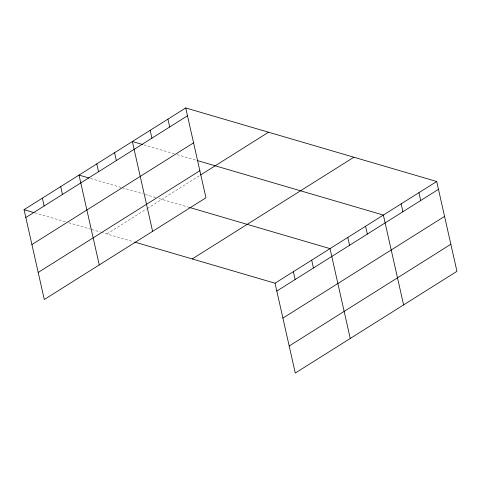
<?xml version="1.0" encoding="UTF-8"?>
<svg xmlns="http://www.w3.org/2000/svg" width="481" height="481" viewBox="0 0 481 481"><rect width="100%" height="100%" fill="white"/><g stroke="black" fill="none" stroke-linecap="round" stroke-linejoin="round"><path stroke-width="0.36" stroke-dasharray="2.4 1.8" d="M106.878 233.94L146.681 208.892M147.312 208.495L199.952 175.379M143.885 144.895L174.14 153.758M177.02 154.599L196.464 160.299M90.536 178.463L121.507 187.536M122.228 187.746L143.116 193.867M145.28 194.498L156.078 197.667M158.964 198.509L188.865 207.275M34.854 212.836L65.825 221.909M68.705 222.751L90.314 229.082M91.751 229.509L100.397 232.04M101.118 232.251L133.189 241.648"/><path stroke-width="0.72" d="M185.714 107.948L205.958 197.787L44.294 299.507L24.05 209.668L185.714 107.948L436.706 181.493L456.95 271.332L295.286 373.052L275.042 283.213L134.614 242.063M25.818 217.508L187.482 115.789M31.914 244.57L193.578 142.845M38.197 272.444L199.862 170.725M200.583 174.976L268.542 132.221M192.214 258.946L353.878 157.221M275.042 283.213L436.706 181.493M276.809 291.053L438.474 189.334M282.906 318.109L444.57 216.39M289.189 345.989L450.853 244.27M142.448 144.468L132.365 141.516L152.609 231.355M197.186 160.51L383.357 215.061L403.601 304.9M89.099 178.036L79.016 175.084L99.26 264.923M189.58 207.479L330.008 248.629L350.252 338.468M24.05 209.668L34.133 212.626M418.921 192.683L420.689 200.523M401.136 203.872L402.904 211.712M365.572 226.25L367.34 234.091M347.787 237.44L349.555 245.28M311.688 260.155L313.45 267.995M293.362 271.687L295.13 279.527M167.929 119.138L169.697 126.978M150.144 130.327L151.912 138.167M114.58 152.705L116.348 160.546M96.795 163.895L98.563 171.735M60.696 186.61L62.458 194.45M42.37 198.142L44.138 205.982"/></g></svg>
